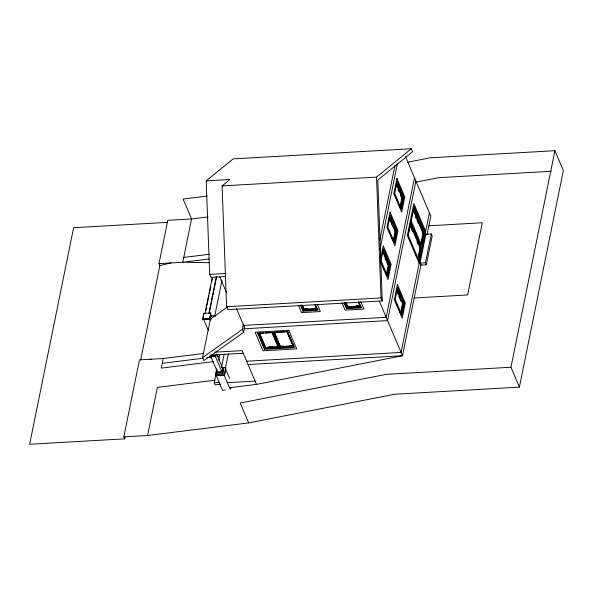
<?xml version="1.0" encoding="UTF-8"?>
<svg xmlns="http://www.w3.org/2000/svg" width="593" height="593" viewBox="0 0 593 593"><rect width="100%" height="100%" fill="white"/><g stroke="black" fill="none" stroke-linecap="round" stroke-linejoin="round"><path stroke-width="0.89" d="M167.708 222.345L73.606 227.705L29.65 444.253L124.678 438.842L123.833 436.856L139.466 359.862L163.223 358.506L203.355 353.502M140.674 360.033L159.843 265.605L158.998 263.618L167.789 220.307L191.546 218.95L208.091 216.89M124.678 438.842L125.049 437.034M123.833 436.856L147.59 435.507L157.36 387.385L215.17 380.172M163.223 358.506L161.266 368.134L213.576 361.611M202.739 318.99L203.873 313.378L210.804 312.985L209.878 319.093L202.947 319.486L202.739 318.99L209.663 318.597L209.878 319.093M202.947 319.486L203.873 313.378M204.896 313.838L212.235 277.672M205.838 310.717L206.572 307.1M206.942 305.299L208.958 295.351M209.329 293.542L210.797 286.308M211.716 281.786L212.635 277.265M211.323 300.577L211.694 298.768M208.855 313.615L216.378 276.538M209.247 313.208L216.593 277.035M209.663 318.597L210.804 312.985M215.77 315.698L210.322 316.01L209.677 319.219L211.486 319.116M209.885 319.716L209.966 319.316M244.657 327.01L243.567 332.384L203.844 360.603L202.576 357.616L210.389 319.123L227.63 306.877M214.651 316.44L221.997 280.267M215.622 356.445L215.2 355.452L209.752 355.763L210.174 356.756L215.622 356.445L215.978 354.681M222.138 367.63L225.703 367.43L225.918 367.927L224.451 375.147L215.541 375.651L216.608 368.839M215.541 375.651L216.089 372.945M216.46 371.136L216.823 369.335M220.411 384.212L215.111 384.872L214.206 382.73L216.771 370.099M218.787 360.173L219.884 354.762M221.715 367.49L223.413 367.393L223.976 368.72L222.998 373.531L217.06 373.864L216.497 372.545L216.986 370.136M221.552 366.897L224.117 354.266M221.812 371.648L215.207 356.074L210.752 356.326L217.364 371.9L221.812 371.648L222.545 368.038L216.638 354.103M222.998 373.531L222.434 372.204L223.413 367.393M225.488 367.875L228.372 353.695M224.451 375.147L225.703 367.43M243.567 332.384L242.3 329.404L243.389 324.03M230.595 389.045L230.922 387.437M259.111 333.244L259.193 332.843L265.382 347.416L278.25 346.69L278.169 347.09L265.301 347.824L259.111 333.244L263.707 332.984M264.434 349.344L257.681 333.436L287.375 331.746L294.128 347.654L264.434 349.344L264.76 347.735M265.301 347.824L265.464 347.016M279.607 346.89L279.444 347.698L273.047 332.629M289.503 345.652L293.179 345.445L293.016 346.245L280.148 346.979L280.311 346.171L274.47 332.406M315.291 304.372L317.826 310.339L302.979 311.184L303.305 309.576M314.12 308.286L316.877 308.13L316.714 308.931L303.846 309.665L302.971 306.411M358.847 301.896L361.382 307.856L346.534 308.701L346.861 307.1M358.543 302.371L360.27 306.448L347.402 307.181L347.565 306.381L346.179 303.119M379.735 240.476L394.982 165.336M379.861 250.068L397.48 163.297M380.321 260.105L383.234 245.769L391.106 264.315L388.015 279.555L380.498 261.847M386.347 274.381L388.289 264.819L382.789 251.862M393.189 240.691L395.131 231.137L389.282 217.372M400.023 207.009L401.965 197.447L396.465 184.49M382.945 251.024L388.786 264.789L386.666 275.219L385.635 272.787M393.507 241.536L395.62 231.107L389.438 216.527M400.52 206.979L402.462 197.425L396.272 182.844M386.962 275.827L389.23 264.656L382.833 249.586M393.974 241.277L396.065 230.966L390.031 216.741M400.638 208.454L402.906 197.284L396.509 182.214M390.216 264.597L387.778 276.627L381.025 260.727L383.471 248.697L390.216 264.597L388.734 264.678M397.058 230.914L394.612 242.945L387.866 227.037L390.305 215.007L397.058 230.914L395.575 230.996M403.892 197.224L401.454 209.255L394.701 193.355L397.147 181.325L403.892 197.224L402.41 197.313M414.5 177.752L386.169 317.307L243.634 325.416M415.908 181.065L387.577 320.62L243.649 328.811M419.473 261.787L408.125 235.065L410.4 223.835L420.526 247.689L418.25 258.919M411.231 219.766L413.336 209.403L423.461 233.249L421.178 244.479L411.053 220.626L410.556 220.655M408.221 235.288L414.084 206.416L425.337 232.916L423.854 233.005M400.527 313.104L402.462 303.549L396.962 290.592M397.117 289.755L402.958 303.52L400.846 313.942L399.808 311.518M401.135 314.549L403.403 303.379L397.006 288.317M404.396 303.32L401.95 315.35L395.197 299.45L397.644 287.42L404.396 303.32L402.906 303.408M417.754 258.948L420.029 247.718L409.904 223.865M420.86 243.649L422.965 233.279L413.202 210.278M418.665 260.942L424.343 232.975L413.447 207.298M429.406 212.865L401.076 352.42L246.658 361.211M420.037 263.114L425.9 234.242L431.341 233.931L432.186 235.918L426.323 264.797L420.882 265.101L420.037 263.114L425.485 262.803L426.323 264.797M421.06 264.211L402.484 355.733L256.502 384.397L230.173 387.681M427.027 234.828L430.815 216.178L405.456 156.456M425.485 262.803L431.341 233.931M147.59 435.507L248.689 422.898L394.671 394.234L519.394 387.133L510.958 367.252L554.915 150.704L430.192 157.805L407.524 162.252M519.394 387.133L563.35 170.584L554.915 150.704M206.208 180.858L233.116 158.887L411.29 148.747L412.558 151.726L377.8 180.102L382.277 300.91L227.853 309.694L226.593 306.714L222.116 185.913L229.965 179.501L206.208 180.858L209.67 274.381L210.938 277.361L225.333 276.546M222.116 185.913L376.533 177.122L411.29 148.747M202.576 357.616L242.3 329.404M159.843 265.605L170.88 262.936M149.644 359.595L151.341 359.188M415.96 182.133L438.627 177.678L551.342 171.266M207.009 196.098L183.111 199.078L191.546 218.95L182.755 262.262L158.998 263.618M183.734 257.451L209.27 254.264M209.21 258.963L182.755 262.262L209.396 262.692M162.245 363.324L203.288 358.202M206.935 357.749L211.501 357.179M216.971 356.497L219.706 356.156M401.965 197.447L402.462 197.425M428.858 225.807L482.309 222.76L467.662 294.943L414.203 297.99M394.634 231.166L395.62 231.107M422.468 233.308L423.461 233.249M407.628 235.095L408.125 235.065M419.54 247.748L420.526 247.689M209.67 274.381L225.866 273.462M388.289 264.819L388.786 264.789M226.593 306.714L381.01 297.923L382.277 300.91M304.009 308.857L307.685 308.649M347.565 306.381L349.403 306.277M355.837 305.906L359.514 305.699M402.462 303.549L402.958 303.52M317.989 309.539L303.142 310.384L300.97 305.269M361.545 307.055L346.697 307.9L344.526 302.793M213.258 316.351L215.074 316.247M205.222 318.967L209.462 318.723L210.159 320.353M265.627 332.48L267.465 332.369M275.886 331.895L277.724 331.791M265.545 332.881L271.979 332.51L278.169 347.09M275.804 332.295L284.996 331.769M269.14 346.809L272.817 346.601M280.311 346.171L283.069 346.015M294.291 346.853L264.597 348.543L257.844 332.636M214.94 352.16L242.159 350.611L256.465 384.308M210.619 355.118L243.286 353.258M248.067 364.525L402.484 355.733L379.305 301.118M216.497 372.545L222.434 372.204M215.333 375.154L224.236 374.65M218.758 375.072L216.119 375.221L222.516 390.298L225.155 390.142M214.206 382.73L219.647 382.418M227.875 382.641L255.094 381.091M510.958 367.252L386.236 374.353L240.247 403.025L248.689 422.898M425.663 231.314L413.847 203.488L407.339 235.569L419.147 263.396M415.233 216.275L416.323 218.824M417.042 220.529L418.132 223.087M396.317 185.327L397.347 187.759M398.036 189.382L399.067 191.806M400.438 195.045L401.468 197.476M413.454 227.475L414.537 230.025M415.263 231.73L416.345 234.287M410.519 221.738L421.415 247.407M410.497 226.452L412.669 231.559M417.005 241.781L418.087 244.338M394.501 194.081L396.22 198.129M396.91 199.752L397.94 202.176M398.622 203.799L399.66 206.231M408.71 237.652L409.8 240.202M415.219 252.981L416.308 255.539M389.134 218.209L390.854 222.256M391.543 223.872L392.573 226.304M388.007 228.579L389.038 231.003M390.416 234.242L391.447 236.674M392.129 238.297L393.166 240.721M385.042 258.37L386.08 260.801M386.762 262.417L387.792 264.849M397.154 292.238L397.844 293.854M398.874 296.285L400.935 301.148M381.514 263.07L382.544 265.501M383.234 267.124L384.264 269.548M395.687 301.8L397.406 305.847M398.096 307.463L399.126 309.894M360.826 301.785L363.924 309.072L345.111 310.139L342.02 302.853M358.624 301.97L360.351 306.047L347.483 306.781L345.756 302.704M345.675 303.105L347.402 307.181M343.999 302.741L346.534 308.701M317.277 304.261L320.368 311.547L301.563 312.622L298.464 305.336M315.417 305.269L316.795 308.53L303.927 309.264L302.2 305.18M314.987 304.854L316.714 308.931M301.77 304.772L303.846 309.665M300.443 305.217L302.979 311.184M287.538 330.946L288.606 333.459M289.317 335.134L290.385 337.647M291.089 339.315L292.156 341.827M292.868 343.503L293.935 346.015M287.257 332.073L293.098 345.845L280.23 346.571L274.048 331.998M286.834 331.665L293.016 346.245M273.966 332.399L280.148 346.979M272.061 332.11L278.25 346.69M259.623 333.251L265.123 346.208M259.074 334.348L260.134 336.861M260.846 338.529L261.913 341.042M262.625 342.717L263.692 345.23M236.399 308.382L244.546 327.573M219.84 276.901L226.348 292.23M210.441 313.912L211.479 316.358M210.322 316.01L210.537 316.506M225.696 369.194L229.602 378.401M203.525 319.064L208.373 330.486M224.035 374.769L230.077 389.008M376.533 177.122L381.01 297.923M390.068 212.079L386.977 227.319L394.849 245.873L397.947 230.633L390.068 212.079M396.91 178.397L393.811 193.629L401.691 212.183L404.782 196.943L396.91 178.397M397.406 284.492L394.315 299.732L402.187 318.285L405.278 303.045L397.406 284.492M288.791 330.308L255.138 332.228L263.01 350.782L296.67 348.862L288.791 330.308"/></g></svg>
